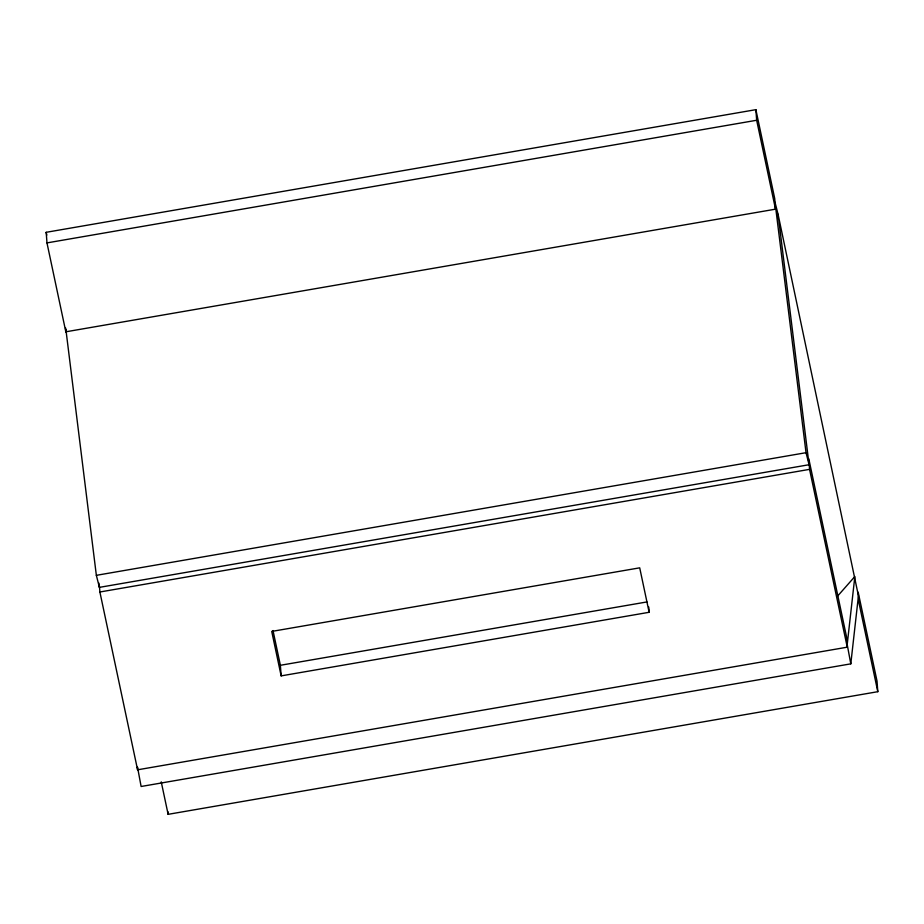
<?xml version="1.0" encoding="UTF-8"?>
<svg xmlns="http://www.w3.org/2000/svg" width="924" height="924" viewBox="0 0 924 924"><rect width="100%" height="100%" fill="white"/><g stroke="black" fill="none" stroke-linecap="round" stroke-linejoin="round"><path stroke-width="1.39" d="M777.685 218.549L778.054 214.241L774.993 202.206L806.028 452.691L809.089 464.726L99.399 587.364L96.35 575.329L65.847 329.129M137.526 767.197L141.118 786.486L850.796 663.848L858.442 595.818L778.054 214.241L809.089 464.726M837.71 595.968L854.85 576.53L847.204 644.559L850.796 663.848M46.2 232.305L755.878 109.667L774.728 198.579L775.513 209.171L65.823 331.808L46.974 242.897L46.2 232.305L46.801 235.123M46.974 242.897L756.664 120.259L755.878 109.667M96.35 575.329L806.028 452.691M99.884 591.995L809.563 469.357L808.789 458.766L846.488 636.59L847.262 647.181L137.584 769.808L99.884 591.995L99.492 586.694M648.74 606.999L649.133 612.289L281.15 675.883L280.376 665.292L646.939 601.94M161.238 781.866L168.122 814.333L877.8 691.695L877.026 681.104L858.177 592.192L858.95 602.783L877.8 691.695M756.664 120.259L775.513 209.171M809.563 469.357L847.262 647.181M649.133 612.289L639.708 567.833L271.725 631.427L281.15 675.883M273.007 630.561L280.376 665.292M98.868 583.067L99.399 587.364M167.925 811.676L168.122 814.333M137.387 767.163L137.584 769.808M65.535 327.835L65.823 331.808"/></g></svg>
